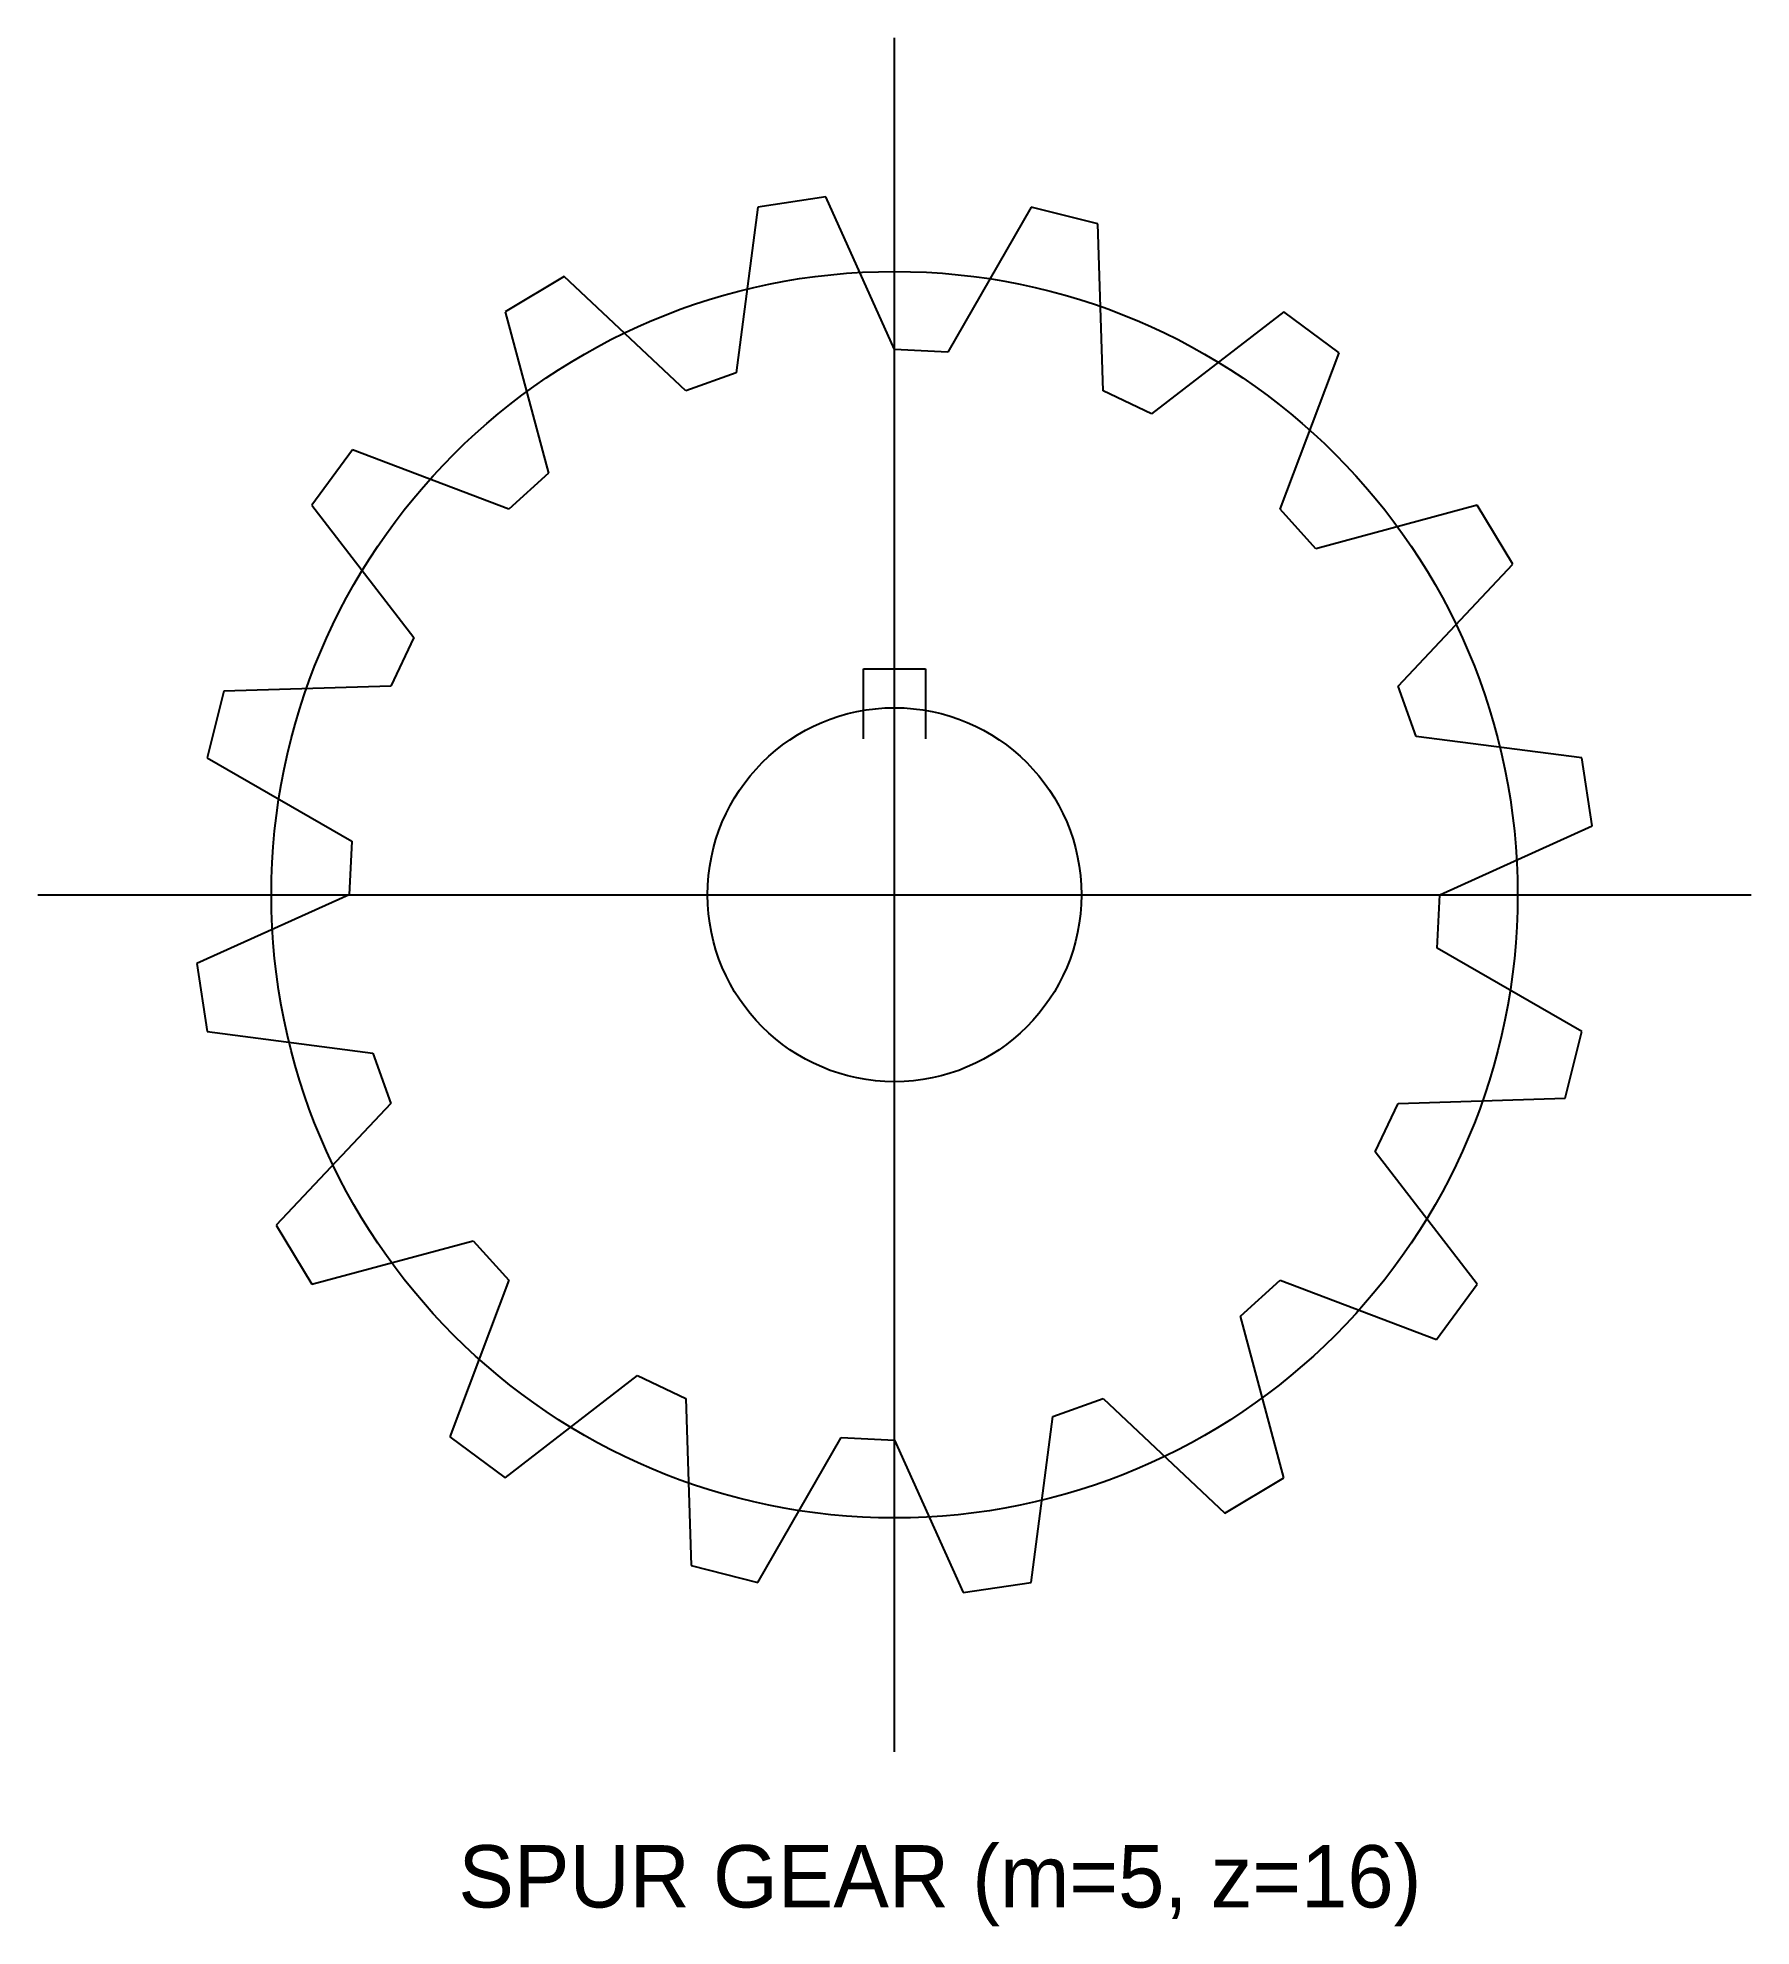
# Model space of a CAD drawing. Header units: metres. Extents: x -55 to 55, y -66 to 55.
import ezdxf

# ---------------------------------------------------------------- set-up
doc = ezdxf.new("R2010")
doc.units = ezdxf.units.M
for name, color, linetype in [('ANNOTATION', 3, 'CONTINUOUS'), ('BORE', 2, 'CONTINUOUS'), ('PITCH_CIRCLE', 1, 'Continuous'), ('TEETH', 4, 'CONTINUOUS')]:
    doc.layers.add(name, color=color, linetype=linetype)

msp = doc.modelspace()

# ---------------------------------------------------------------- linework, layer by layer
at = {"layer": 'BORE', "color": 2}
for p, q in [((-2, 10), (-2, 14.5)), ((-2, 14.5), (2, 14.5)), ((2, 14.5), (2, 10))]:
    msp.add_line(p, q, dxfattribs=at)
msp.add_circle((0, 0), 12, dxfattribs=at)
at = {"layer": 'PITCH_CIRCLE', "color": 1}
for p, q in [((0, -55), (0, 55)), ((-55, 0), (55, 0))]:
    msp.add_line(p, q, dxfattribs=at)
msp.add_circle((0, 0), 40, dxfattribs=at)
at = {"layer": 'TEETH', "color": 4}
for p, q in [((-8.779, 44.135), (-10.16, 33.493)), ((-4.411, 44.783), (-8.779, 44.135)), ((0, 35), (-4.411, 44.783)), ((8.779, 44.135), (3.431, 34.831)), ((13.063, 43.062), (8.779, 44.135)), ((13.394, 32.336), (13.063, 43.062)), ((-21.213, 39.686), (-25.001, 37.416)), ((-13.394, 32.336), (-21.213, 39.686)), ((-25.001, 37.416), (-22.204, 27.055)), ((25.001, 37.416), (16.499, 30.867)), ((28.548, 34.785), (25.001, 37.416)), ((3.431, 34.831), (0, 35)), ((24.749, 24.749), (28.548, 34.785)), ((-10.16, 33.493), (-13.394, 32.336)), ((16.499, 30.867), (13.394, 32.336)), ((-34.785, 28.548), (-37.416, 25.001)), ((-24.749, 24.749), (-34.785, 28.548)), ((-22.204, 27.055), (-24.749, 24.749)), ((-37.416, 25.001), (-30.867, 16.499)), ((27.055, 22.204), (24.749, 24.749)), ((37.416, 25.001), (27.055, 22.204)), ((39.686, 21.213), (37.416, 25.001)), ((32.336, 13.394), (39.686, 21.213)), ((-30.867, 16.499), (-32.336, 13.394)), ((-32.336, 13.394), (-43.062, 13.063)), ((33.493, 10.16), (32.336, 13.394)), ((-43.062, 13.063), (-44.135, 8.779)), ((44.135, 8.779), (33.493, 10.16)), ((-44.135, 8.779), (-34.831, 3.431)), ((44.783, 4.411), (44.135, 8.779)), ((35, 0), (44.783, 4.411)), ((-34.831, 3.431), (-35, 0)), ((-35, 0), (-44.783, -4.411)), ((34.831, -3.431), (35, 0)), ((44.135, -8.779), (34.831, -3.431)), ((-44.783, -4.411), (-44.135, -8.779)), ((-44.135, -8.779), (-33.493, -10.16)), ((43.062, -13.063), (44.135, -8.779)), ((-33.493, -10.16), (-32.336, -13.394)), ((32.336, -13.394), (43.062, -13.063)), ((-32.336, -13.394), (-39.686, -21.213)), ((30.867, -16.499), (32.336, -13.394)), ((37.416, -25.001), (30.867, -16.499)), ((-39.686, -21.213), (-37.416, -25.001)), ((-37.416, -25.001), (-27.055, -22.204)), ((-27.055, -22.204), (-24.749, -24.749)), ((-24.749, -24.749), (-28.548, -34.785)), ((22.204, -27.055), (24.749, -24.749)), ((24.749, -24.749), (34.785, -28.548)), ((34.785, -28.548), (37.416, -25.001)), ((25.001, -37.416), (22.204, -27.055)), ((-25.001, -37.416), (-16.499, -30.867)), ((-16.499, -30.867), (-13.394, -32.336)), ((-13.394, -32.336), (-13.063, -43.062)), ((10.16, -33.493), (13.394, -32.336)), ((13.394, -32.336), (21.213, -39.686)), ((8.779, -44.135), (10.16, -33.493)), ((-28.548, -34.785), (-25.001, -37.416)), ((-8.779, -44.135), (-3.431, -34.831)), ((-3.431, -34.831), (0, -35)), ((0, -35), (4.411, -44.783)), ((21.213, -39.686), (25.001, -37.416)), ((-13.063, -43.062), (-8.779, -44.135)), ((4.411, -44.783), (8.779, -44.135))]:
    msp.add_line(p, q, dxfattribs=at)

# ---------------------------------------------------------------- texts
at = {"layer": 'ANNOTATION', "color": 3}
msp.add_text('SPUR GEAR (m=5, z=16)', height=4, dxfattribs=at).set_placement((-28, -65))

doc.saveas('drawing.dxf')
